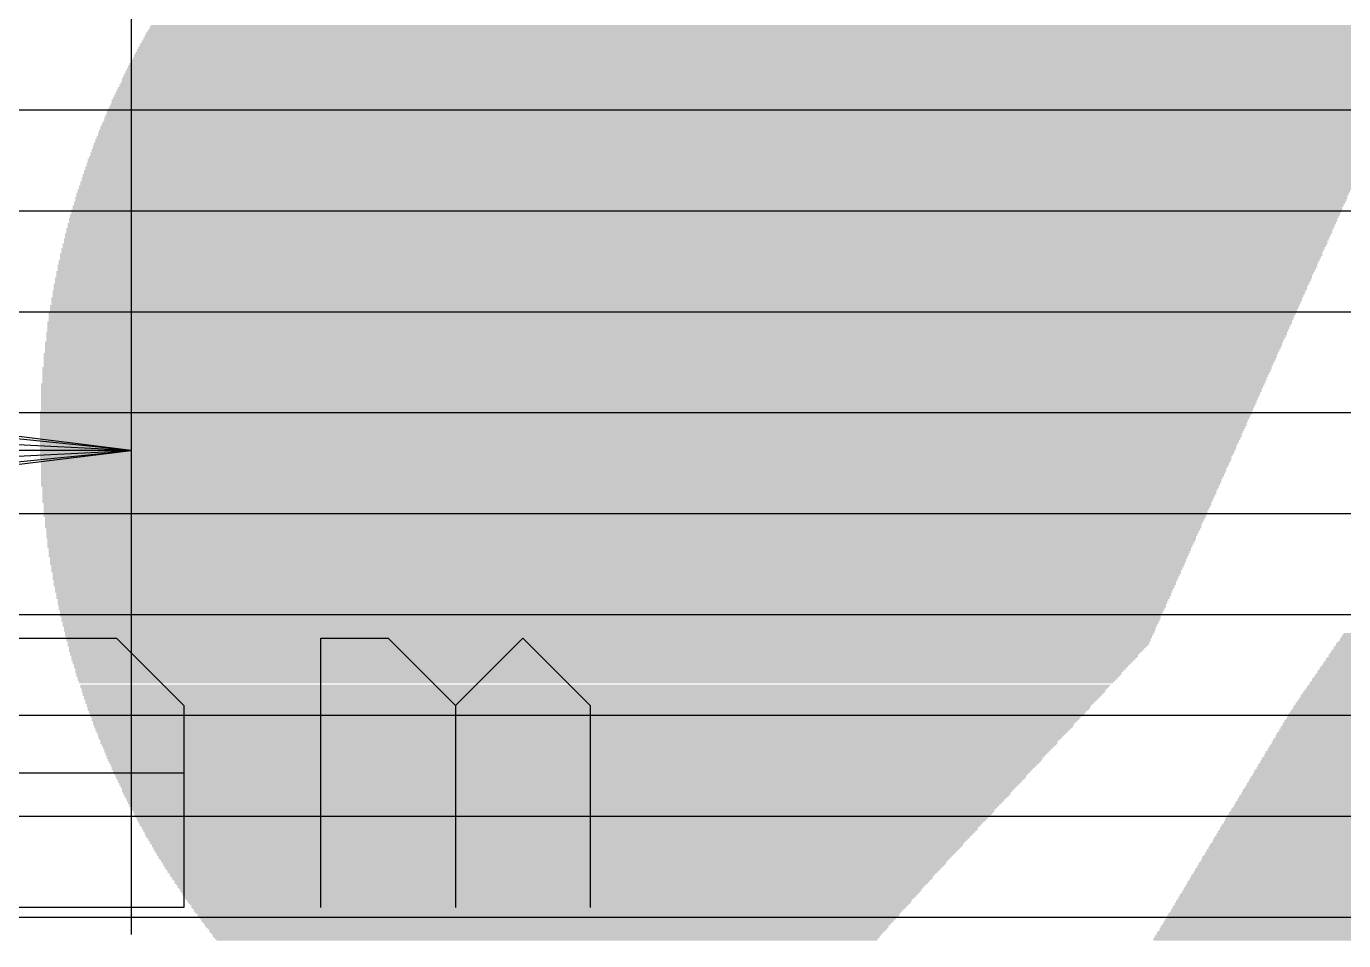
# Model space of a CAD drawing. Extents: x -0.28 to 5.55, y -0.74 to 2.72.
# Drawn here: x 3.3684 to 3.5773, y 1.7723 to 1.9173 of the extents above; entities that cross this region are included whole.
import ezdxf

# ---------------------------------------------------------------- set-up
doc = ezdxf.new("R2010")
doc.units = 0
for name, color, linetype in [('1', 22, 'CONTINUOUS'), ('16', 175, 'CONTINUOUS'), ('21', 253, 'CONTINUOUS'), ('47', 253, 'CONTINUOUS')]:
    doc.layers.add(name, color=color, linetype=linetype)

# ---------------------------------------------------------------- blocks, each defined once
blk = doc.blocks.new('RECT')
blk.add_solid([(-0.5, -0.5), (0.5, -0.5), (-0.5, 0.5), (0.5, 0.5)])

msp = doc.modelspace()

# ---------------------------------------------------------------- linework, layer by layer
at = {"layer": '1'}
for p, q in [((3.329368, 1.904), (3.828, 1.904)), ((3.286784, 1.888), (3.828, 1.888)), ((2.153269, 1.872), (3.828, 1.872)), ((3.059269, 1.856), (3.828, 1.856)), ((3.075269, 1.84), (3.828, 1.84)), ((3.091269, 1.824), (3.828, 1.824)), ((3.107269, 1.808), (3.828, 1.808)), ((3.123269, 1.792), (3.828, 1.792)), ((3.139269, 1.776), (3.828, 1.776))]:
    msp.add_line(p, q, dxfattribs=at)
at = {"layer": '16'}
for p, q in [((3.329368, 1.904), (3.742231, 1.904)), ((3.286784, 1.888), (3.727243, 1.888)), ((0.62, 1.872), (3.724, 1.872)), ((0.62, 1.856), (3.724, 1.856)), ((0.62, 1.84), (3.723736, 1.84)), ((0.62, 1.824), (3.72923, 1.824)), ((0.62, 1.808), (3.7487, 1.808)), ((0.62, 1.792), (4.879213, 1.792)), ((0.62, 1.776), (4.879213, 1.776))]:
    msp.add_line(p, q, dxfattribs=at)
at = {"layer": '21'}
for p, q in [((3.361284, 1.820203), (3.382636, 1.820203)), ((3.382636, 1.820203), (3.393312, 1.809527)), ((3.415063, 1.7775), (3.415063, 1.820203)), ((3.415063, 1.820203), (3.425739, 1.820203)), ((3.425739, 1.820203), (3.436415, 1.809527)), ((3.436415, 1.809527), (3.447091, 1.820203)), ((3.447091, 1.820203), (3.457767, 1.809527)), ((3.393312, 1.809527), (3.393312, 1.7775)), ((3.436415, 1.809527), (3.436415, 1.7775)), ((3.457767, 1.809527), (3.457767, 1.7775)), ((3.361284, 1.798852), (3.393312, 1.798852)), ((3.393312, 1.7775), (3.361284, 1.7775))]:
    msp.add_line(p, q, dxfattribs=at)
msp.add_circle((3.25, 2.05), 0.135, dxfattribs=at)
at = {"layer": '47'}
for p, q in [((3.385, 2.05), (3.385, 1.773228)), ((3.385, 1.85), (3.282638, 1.862569)), ((3.385, 1.85), (3.282638, 1.860236)), ((3.385, 1.85), (3.282638, 1.855118)), ((3.385, 1.85), (3.115, 1.85)), ((3.282638, 1.837431), (3.385, 1.85)), ((3.282638, 1.844882), (3.385, 1.85)), ((3.282638, 1.839764), (3.385, 1.85))]:
    msp.add_line(p, q, dxfattribs=at)

# ---------------------------------------------------------------- block references
at = {"layer": '21', "yscale": 0.0002}
for p, xscale in [((3.4884, 1.91615), 0.2022), ((3.4885, 1.91635), 0.202), ((3.4887, 1.91675), 0.202), ((3.4887, 1.91655), 0.202), ((3.4889, 1.91715), 0.202), ((3.4889, 1.91695), 0.202), ((3.489, 1.91735), 0.2018), ((3.4873, 1.91395), 0.2024), ((3.4875, 1.91435), 0.2024), ((3.4874, 1.91415), 0.2022), ((3.4876, 1.91455), 0.2022), ((3.4878, 1.91495), 0.2022), ((3.4878, 1.91475), 0.2022), ((3.488, 1.91535), 0.2022), ((3.488, 1.91515), 0.2022), ((3.4882, 1.91575), 0.2022), ((3.4881, 1.91555), 0.202), ((3.4883, 1.91595), 0.202), ((3.4863, 1.91195), 0.2024), ((3.4865, 1.91235), 0.2024), ((3.4865, 1.91215), 0.2024), ((3.4867, 1.91275), 0.2024), ((3.4867, 1.91255), 0.2024), ((3.4869, 1.91315), 0.2024), ((3.4869, 1.91295), 0.2024), ((3.4871, 1.91355), 0.2024), ((3.4871, 1.91335), 0.2024), ((3.4872, 1.91375), 0.2022), ((3.4853, 1.90975), 0.2028), ((3.4854, 1.91015), 0.2026), ((3.4854, 1.90995), 0.2026), ((3.4856, 1.91055), 0.2026), ((3.4856, 1.91035), 0.2026), ((3.4858, 1.91095), 0.2026), ((3.4858, 1.91075), 0.2026), ((3.486, 1.91135), 0.2026), ((3.486, 1.91115), 0.2026), ((3.4862, 1.91155), 0.2026), ((3.4863, 1.91175), 0.2024), ((3.4845, 1.90795), 0.2028), ((3.4844, 1.90775), 0.2026), ((3.4846, 1.90835), 0.2026), ((3.4846, 1.90815), 0.2026), ((3.4849, 1.90895), 0.2028), ((3.4848, 1.90875), 0.2026), ((3.4848, 1.90855), 0.2026), ((3.4851, 1.90935), 0.2028), ((3.485, 1.90915), 0.2026), ((3.4852, 1.90955), 0.2026), ((3.4833, 1.90555), 0.2028), ((3.4835, 1.90595), 0.2028), ((3.4835, 1.90575), 0.2028), ((3.4837, 1.90635), 0.2028), ((3.4837, 1.90615), 0.2028), ((3.4839, 1.90675), 0.2028), ((3.4838, 1.90655), 0.2026), ((3.4841, 1.90715), 0.2028), ((3.484, 1.90695), 0.2026), ((3.4843, 1.90755), 0.2028), ((3.4842, 1.90735), 0.2026), ((3.4825, 1.90375), 0.2028), ((3.4825, 1.90355), 0.2028), ((3.4827, 1.90415), 0.2028), ((3.4827, 1.90395), 0.2028), ((3.4829, 1.90455), 0.2028), ((3.4829, 1.90435), 0.2028), ((3.4831, 1.90495), 0.2028), ((3.483, 1.90475), 0.2026), ((3.4833, 1.90535), 0.2028), ((3.4832, 1.90515), 0.2026), ((3.4815, 1.90135), 0.2028), ((3.4817, 1.90175), 0.2028), ((3.4816, 1.90155), 0.2026), ((3.4819, 1.90215), 0.2028), ((3.4818, 1.90195), 0.2026), ((3.4821, 1.90275), 0.2028), ((3.4821, 1.90255), 0.2028), ((3.482, 1.90235), 0.2026), ((3.4823, 1.90315), 0.2028), ((3.4822, 1.90295), 0.2026), ((3.4824, 1.90335), 0.2026), ((3.4806, 1.89935), 0.2026), ((3.4808, 1.89975), 0.2026), ((3.4808, 1.89955), 0.2026), ((3.4811, 1.90035), 0.2028), ((3.481, 1.90015), 0.2026), ((3.481, 1.89995), 0.2026), ((3.4813, 1.90075), 0.2028), ((3.4812, 1.90055), 0.2026), ((3.4814, 1.90115), 0.2026), ((3.4814, 1.90095), 0.2026), ((3.48, 1.89775), 0.2026), ((3.4799, 1.89755), 0.2024), ((3.4799, 1.89735), 0.2024), ((3.4802, 1.89835), 0.2026), ((3.4802, 1.89815), 0.2026), ((3.4801, 1.89795), 0.2024), ((3.4804, 1.89875), 0.2026), ((3.4804, 1.89855), 0.2026), ((3.4806, 1.89915), 0.2026), ((3.4806, 1.89895), 0.2026), ((3.4791, 1.89555), 0.2024), ((3.4791, 1.89535), 0.2024), ((3.479, 1.89515), 0.2022), ((3.4793, 1.89615), 0.2024), ((3.4793, 1.89595), 0.2024), ((3.4792, 1.89575), 0.2022), ((3.4795, 1.89655), 0.2024), ((3.4795, 1.89635), 0.2024), ((3.4798, 1.89715), 0.2026), ((3.4797, 1.89695), 0.2024), ((3.4797, 1.89675), 0.2024), ((3.4782, 1.89315), 0.2022), ((3.4784, 1.89375), 0.2022), ((3.4784, 1.89355), 0.2022), ((3.4783, 1.89335), 0.202), ((3.4786, 1.89435), 0.2022), ((3.4786, 1.89415), 0.2022), ((3.4785, 1.89395), 0.202), ((3.4789, 1.89495), 0.2024), ((3.4788, 1.89475), 0.2022), ((3.4788, 1.89455), 0.2022), ((3.4775, 1.89135), 0.202), ((3.4774, 1.89115), 0.2018), ((3.4774, 1.89095), 0.2018), ((3.4777, 1.89195), 0.202), ((3.4777, 1.89175), 0.202), ((3.4776, 1.89155), 0.2018), ((3.4779, 1.89255), 0.202), ((3.4779, 1.89235), 0.202), ((3.4778, 1.89215), 0.2018), ((3.4781, 1.89295), 0.202), ((3.4781, 1.89275), 0.202), ((3.4767, 1.88935), 0.2016), ((3.4767, 1.88915), 0.2016), ((3.4766, 1.88895), 0.2014), ((3.477, 1.89015), 0.2018), ((3.477, 1.88995), 0.2018), ((3.4769, 1.88975), 0.2016), ((3.4769, 1.88955), 0.2016), ((3.4772, 1.89075), 0.2018), ((3.4772, 1.89055), 0.2018), ((3.4771, 1.89035), 0.2016), ((3.4757, 1.88675), 0.2012), ((3.476, 1.88735), 0.2014), ((3.4759, 1.88715), 0.2012), ((3.4759, 1.88695), 0.2012), ((3.4763, 1.88815), 0.2016), ((3.4762, 1.88795), 0.2014), ((3.4762, 1.88775), 0.2014), ((3.4761, 1.88755), 0.2012), ((3.4765, 1.88875), 0.2016), ((3.4764, 1.88855), 0.2014), ((3.4764, 1.88835), 0.2014), ((3.4752, 1.88515), 0.201), ((3.4751, 1.88495), 0.2008), ((3.4751, 1.88475), 0.2008), ((3.4755, 1.88595), 0.2012), ((3.4754, 1.88575), 0.201), ((3.4754, 1.88555), 0.201), ((3.4753, 1.88535), 0.2008), ((3.4757, 1.88655), 0.2012), ((3.4757, 1.88635), 0.2012), ((3.4756, 1.88615), 0.201), ((3.4744, 1.88275), 0.2006), ((3.4743, 1.88255), 0.2004), ((3.4746, 1.88355), 0.2006), ((3.4746, 1.88335), 0.2006), ((3.4745, 1.88315), 0.2004), ((3.4745, 1.88295), 0.2004), ((3.4749, 1.88435), 0.2008), ((3.4749, 1.88415), 0.2008), ((3.4748, 1.88395), 0.2006), ((3.4748, 1.88375), 0.2006), ((3.4751, 1.88455), 0.2008), ((3.4738, 1.88115), 0.2002), ((3.4738, 1.88095), 0.2002), ((3.4737, 1.88075), 0.2), ((3.4737, 1.88055), 0.2), ((3.4741, 1.88195), 0.2004), ((3.474, 1.88175), 0.2002), ((3.474, 1.88155), 0.2002), ((3.4739, 1.88135), 0.2), ((3.4743, 1.88235), 0.2004), ((3.4742, 1.88215), 0.2002), ((3.4729, 1.87835), 0.1996), ((3.4732, 1.87935), 0.1998), ((3.4732, 1.87915), 0.1998), ((3.4731, 1.87895), 0.1996), ((3.4731, 1.87875), 0.1996), ((3.473, 1.87855), 0.1994), ((3.4735, 1.88015), 0.2), ((3.4734, 1.87995), 0.1998), ((3.4734, 1.87975), 0.1998), ((3.4733, 1.87955), 0.1996), ((3.4736, 1.88035), 0.1998), ((3.4722, 1.87635), 0.199), ((3.4726, 1.87735), 0.1994), ((3.4725, 1.87715), 0.1992), ((3.4725, 1.87695), 0.1992), ((3.4724, 1.87675), 0.199), ((3.4724, 1.87655), 0.199), ((3.4728, 1.87815), 0.1994), ((3.4728, 1.87795), 0.1994), ((3.4727, 1.87775), 0.1992), ((3.4727, 1.87755), 0.1992), ((3.4719, 1.87535), 0.1988), ((3.4719, 1.87515), 0.1988), ((3.4718, 1.87495), 0.1986), ((3.4718, 1.87475), 0.1986), ((3.4717, 1.87455), 0.1984), ((3.4717, 1.87435), 0.1984), ((3.4722, 1.87615), 0.199), ((3.4721, 1.87595), 0.1988), ((3.4721, 1.87575), 0.1988), ((3.4721, 1.87555), 0.1988), ((3.4712, 1.87295), 0.1982), ((3.4711, 1.87275), 0.198), ((3.4711, 1.87255), 0.198), ((3.471, 1.87235), 0.1978), ((3.471, 1.87215), 0.1978), ((3.4715, 1.87415), 0.1984), ((3.4715, 1.87395), 0.1984), ((3.4715, 1.87375), 0.1984), ((3.4714, 1.87355), 0.1982), ((3.4714, 1.87335), 0.1982), ((3.4713, 1.87315), 0.198), ((3.4704, 1.87035), 0.1974), ((3.4704, 1.87015), 0.1974), ((3.4708, 1.87175), 0.1978), ((3.4708, 1.87155), 0.1978), ((3.4707, 1.87135), 0.1976), ((3.4707, 1.87115), 0.1976), ((3.4706, 1.87095), 0.1974), ((3.4706, 1.87075), 0.1974), ((3.4705, 1.87055), 0.1972), ((3.471, 1.87195), 0.1978), ((3.4699, 1.86875), 0.1968), ((3.4699, 1.86855), 0.1968), ((3.4699, 1.86835), 0.1968), ((3.4698, 1.86815), 0.1966), ((3.4698, 1.86795), 0.1966), ((3.4703, 1.86995), 0.1972), ((3.4703, 1.86975), 0.1972), ((3.4702, 1.86955), 0.197), ((3.4702, 1.86935), 0.197), ((3.4701, 1.86915), 0.1968), ((3.4701, 1.86895), 0.1968), ((3.4695, 1.86715), 0.1964), ((3.4694, 1.86695), 0.1962), ((3.4694, 1.86675), 0.1962), ((3.4694, 1.86655), 0.1962), ((3.4693, 1.86635), 0.196), ((3.4693, 1.86615), 0.196), ((3.4692, 1.86595), 0.1958), ((3.4697, 1.86775), 0.1964), ((3.4697, 1.86755), 0.1964), ((3.4696, 1.86735), 0.1962), ((3.469, 1.86535), 0.1958), ((3.4689, 1.86515), 0.1956), ((3.4689, 1.86495), 0.1956), ((3.4689, 1.86475), 0.1956), ((3.4688, 1.86455), 0.1954), ((3.4688, 1.86435), 0.1954), ((3.4687, 1.86415), 0.1952), ((3.4687, 1.86395), 0.1952), ((3.4686, 1.86375), 0.195), ((3.4692, 1.86575), 0.1958), ((3.4691, 1.86555), 0.1956), ((3.4684, 1.86315), 0.195), ((3.4684, 1.86295), 0.195), ((3.4683, 1.86275), 0.1948), ((3.4683, 1.86255), 0.1948), ((3.4682, 1.86235), 0.1946), ((3.4682, 1.86215), 0.1946), ((3.4681, 1.86195), 0.1944), ((3.4681, 1.86175), 0.1944), ((3.4686, 1.86355), 0.195), ((3.4685, 1.86335), 0.1948), ((3.4677, 1.86055), 0.194), ((3.4677, 1.86035), 0.194), ((3.4676, 1.86015), 0.1938), ((3.4676, 1.85995), 0.1938), ((3.4675, 1.85975), 0.1936), ((3.4675, 1.85955), 0.1936), ((3.468, 1.86155), 0.1942), ((3.468, 1.86135), 0.1942), ((3.468, 1.86115), 0.1942), ((3.4679, 1.86095), 0.194), ((3.4679, 1.86075), 0.194), ((3.4675, 1.85935), 0.1936), ((3.4674, 1.85915), 0.1934), ((3.4674, 1.85895), 0.1934), ((3.4673, 1.85875), 0.1932), ((3.4673, 1.85855), 0.1932), ((3.4672, 1.85835), 0.193), ((3.4672, 1.85815), 0.193), ((3.4671, 1.85795), 0.1928), ((3.4671, 1.85775), 0.1928), ((3.4671, 1.85755), 0.1928), ((3.4666, 1.85615), 0.1922), ((3.4666, 1.85595), 0.1922), ((3.4666, 1.85575), 0.1922), ((3.4665, 1.85555), 0.192), ((3.467, 1.85735), 0.1926), ((3.467, 1.85715), 0.1926), ((3.4669, 1.85695), 0.1924), ((3.4669, 1.85675), 0.1924), ((3.4668, 1.85655), 0.1922), ((3.4668, 1.85635), 0.1922), ((3.4665, 1.85535), 0.192), ((3.4664, 1.85515), 0.1918), ((3.4664, 1.85495), 0.1918), ((3.4663, 1.85475), 0.1916), ((3.4663, 1.85455), 0.1916), ((3.4662, 1.85435), 0.1914), ((3.4662, 1.85415), 0.1914), ((3.4662, 1.85395), 0.1914), ((3.4661, 1.85375), 0.1912), ((3.4661, 1.85355), 0.1912), ((3.466, 1.85335), 0.191), ((3.466, 1.85315), 0.191), ((3.4659, 1.85295), 0.1908), ((3.4659, 1.85275), 0.1908), ((3.4658, 1.85255), 0.1906), ((3.4658, 1.85235), 0.1906), ((3.4658, 1.85215), 0.1906), ((3.4657, 1.85195), 0.1904), ((3.4657, 1.85175), 0.1904), ((3.4656, 1.85155), 0.1902), ((3.4656, 1.85135), 0.1902), ((3.4655, 1.85115), 0.19), ((3.4655, 1.85095), 0.19), ((3.4654, 1.85075), 0.1898), ((3.4654, 1.85055), 0.1898), ((3.4654, 1.85035), 0.1898), ((3.4653, 1.85015), 0.1896), ((3.4653, 1.84995), 0.1896), ((3.4652, 1.84975), 0.1894), ((3.4652, 1.84955), 0.1894), ((3.4651, 1.84935), 0.1892), ((3.4651, 1.84915), 0.1892), ((3.465, 1.84895), 0.189), ((3.465, 1.84875), 0.189), ((3.4651, 1.84855), 0.1888), ((3.465, 1.84835), 0.1886), ((3.465, 1.84815), 0.1886), ((3.4649, 1.84795), 0.1884), ((3.4649, 1.84775), 0.1884), ((3.4648, 1.84755), 0.1882), ((3.4648, 1.84735), 0.1882), ((3.4647, 1.84715), 0.188), ((3.4647, 1.84695), 0.188), ((3.4647, 1.84675), 0.188), ((3.4646, 1.84655), 0.1878), ((3.4646, 1.84635), 0.1878), ((3.4645, 1.84615), 0.1876), ((3.4645, 1.84595), 0.1876), ((3.4644, 1.84575), 0.1874), ((3.4644, 1.84555), 0.1874), ((3.4643, 1.84535), 0.1872), ((3.4643, 1.84515), 0.1872), ((3.4643, 1.84495), 0.1872), ((3.4642, 1.84475), 0.187), ((3.4642, 1.84455), 0.187), ((3.4641, 1.84435), 0.1868), ((3.4642, 1.84415), 0.1866), ((3.4641, 1.84395), 0.1864), ((3.4641, 1.84375), 0.1864), ((3.464, 1.84355), 0.1862), ((3.464, 1.84335), 0.1862), ((3.464, 1.84315), 0.1862), ((3.4639, 1.84295), 0.186), ((3.4639, 1.84275), 0.186), ((3.4638, 1.84255), 0.1858), ((3.4638, 1.84235), 0.1858), ((3.4637, 1.84215), 0.1856), ((3.4637, 1.84195), 0.1856), ((3.4636, 1.84175), 0.1854), ((3.4637, 1.84155), 0.1852), ((3.4637, 1.84135), 0.1852), ((3.4636, 1.84115), 0.185), ((3.4636, 1.84095), 0.185), ((3.4635, 1.84075), 0.1848), ((3.4635, 1.84055), 0.1848), ((3.4634, 1.84035), 0.1846), ((3.4634, 1.84015), 0.1846), ((3.4633, 1.83995), 0.1844), ((3.4633, 1.83975), 0.1844), ((3.4633, 1.83955), 0.1844), ((3.4633, 1.83935), 0.184), ((3.4633, 1.83915), 0.184), ((3.4632, 1.83895), 0.1838), ((3.4632, 1.83875), 0.1838), ((3.4631, 1.83855), 0.1836), ((3.4631, 1.83835), 0.1836), ((3.463, 1.83815), 0.1834), ((3.463, 1.83795), 0.1834), ((3.463, 1.83775), 0.1834), ((3.463, 1.83755), 0.183), ((3.463, 1.83735), 0.183), ((3.4629, 1.83715), 0.1828), ((3.4629, 1.83695), 0.1828), ((3.4628, 1.83675), 0.1826), ((3.4628, 1.83655), 0.1826), ((3.4627, 1.83635), 0.1824), ((3.4627, 1.83615), 0.1824), ((3.4628, 1.83595), 0.1822), ((3.4627, 1.83575), 0.182), ((3.4627, 1.83555), 0.182), ((3.4626, 1.83535), 0.1818), ((3.4626, 1.83515), 0.1818), ((3.4625, 1.83495), 0.1816), ((3.4625, 1.83475), 0.1816), ((3.4624, 1.83455), 0.1814), ((3.4625, 1.83435), 0.1812), ((3.4625, 1.83415), 0.1812), ((3.4624, 1.83395), 0.181), ((3.4624, 1.83375), 0.181), ((3.4623, 1.83355), 0.1808), ((3.4623, 1.83335), 0.1808), ((3.4622, 1.83315), 0.1806), ((3.4623, 1.83295), 0.1804), ((3.4622, 1.83275), 0.1802), ((3.4622, 1.83255), 0.1802), ((3.4622, 1.83235), 0.1802), ((3.4621, 1.83215), 0.18), ((3.4621, 1.83195), 0.18), ((3.4621, 1.83175), 0.1796), ((3.4621, 1.83155), 0.1796), ((3.462, 1.83135), 0.1794), ((3.462, 1.83115), 0.1794), ((3.4619, 1.83095), 0.1792), ((3.4619, 1.83075), 0.1792), ((3.462, 1.83055), 0.179), ((3.4619, 1.83035), 0.1788), ((3.4619, 1.83015), 0.1788), ((3.4618, 1.82995), 0.1786), ((3.4618, 1.82975), 0.1786), ((3.4617, 1.82955), 0.1784), ((3.4618, 1.82935), 0.1782), ((3.4617, 1.82915), 0.178), ((3.4617, 1.82895), 0.178), ((3.4617, 1.82875), 0.178), ((3.4616, 1.82855), 0.1778), ((3.4617, 1.82835), 0.1776), ((3.4616, 1.82815), 0.1774), ((3.4616, 1.82795), 0.1774), ((3.4615, 1.82775), 0.1772), ((3.4615, 1.82755), 0.1772), ((3.4615, 1.82735), 0.1768), ((3.4615, 1.82715), 0.1768), ((3.4615, 1.82695), 0.1768), ((3.4614, 1.82675), 0.1766), ((3.4614, 1.82655), 0.1766), ((3.4614, 1.82635), 0.1762), ((3.4614, 1.82615), 0.1762), ((3.4613, 1.82595), 0.176), ((3.4613, 1.82575), 0.176), ((3.4612, 1.82555), 0.1758), ((3.4613, 1.82535), 0.1756), ((3.4613, 1.82515), 0.1756), ((3.4612, 1.82495), 0.1754), ((3.4612, 1.82475), 0.1754), ((3.4612, 1.82455), 0.175), ((3.4612, 1.82435), 0.175), ((3.4611, 1.82415), 0.1748), ((3.4611, 1.82395), 0.1748), ((3.461, 1.82375), 0.1746), ((3.4611, 1.82355), 0.1744), ((3.4611, 1.82335), 0.1744), ((3.461, 1.82315), 0.1742), ((3.461, 1.82295), 0.1742), ((3.461, 1.82275), 0.1738), ((3.461, 1.82255), 0.1738), ((3.4609, 1.82235), 0.1736), ((3.4609, 1.82215), 0.1736), ((3.4609, 1.82195), 0.1732), ((3.4609, 1.82175), 0.1732), ((3.4609, 1.82155), 0.1732), ((3.4608, 1.82135), 0.173), ((3.4609, 1.82115), 0.1728), ((3.4608, 1.82095), 0.1726), ((3.4608, 1.82075), 0.1726), ((3.4607, 1.82055), 0.1724), ((3.4608, 1.82035), 0.1722), ((3.4607, 1.82015), 0.172), ((3.4607, 1.81995), 0.172), ((3.6011, 1.82015), 0.0488), ((3.6011, 1.81995), 0.0488), ((3.6012, 1.82035), 0.0486), ((3.6014, 1.82075), 0.0486), ((3.6014, 1.82055), 0.0486), ((3.6015, 1.82095), 0.0484), ((3.4607, 1.81975), 0.172), ((3.4607, 1.81955), 0.1716), ((3.4607, 1.81935), 0.1716), ((3.4606, 1.81915), 0.1714), ((3.4605, 1.81895), 0.1712), ((3.4605, 1.81875), 0.1708), ((3.4604, 1.81855), 0.1706), ((3.4603, 1.81835), 0.1704), ((3.4602, 1.81815), 0.1702), ((3.4602, 1.81795), 0.1698), ((3.6002, 1.81815), 0.0498), ((3.6001, 1.81795), 0.0496), ((3.6003, 1.81835), 0.0496), ((3.6004, 1.81875), 0.0494), ((3.6004, 1.81855), 0.0494), ((3.6006, 1.81895), 0.0494), ((3.6007, 1.81935), 0.0492), ((3.6007, 1.81915), 0.0492), ((3.6008, 1.81955), 0.049), ((3.601, 1.81975), 0.049), ((3.4601, 1.81775), 0.1696), ((3.46, 1.81755), 0.1694), ((3.4601, 1.81735), 0.1692), ((3.46, 1.81715), 0.169), ((3.4599, 1.81695), 0.1688), ((3.4598, 1.81675), 0.1686), ((3.4598, 1.81655), 0.1682), ((3.4597, 1.81635), 0.168), ((3.4596, 1.81615), 0.1678), ((3.4596, 1.81595), 0.1674), ((3.4595, 1.81575), 0.1672), ((3.599, 1.81575), 0.0506), ((3.5991, 1.81595), 0.0504), ((3.5993, 1.81635), 0.0504), ((3.5993, 1.81615), 0.0504), ((3.5994, 1.81655), 0.0502), ((3.5996, 1.81695), 0.0502), ((3.5996, 1.81675), 0.0502), ((3.5997, 1.81715), 0.05), ((3.5999, 1.81755), 0.05), ((3.5998, 1.81735), 0.0498), ((3.6, 1.81775), 0.0498), ((3.4594, 1.81555), 0.167), ((3.4594, 1.81535), 0.1666), ((3.4593, 1.81515), 0.1664), ((3.4592, 1.81495), 0.1662), ((3.4591, 1.81475), 0.166), ((3.4592, 1.81455), 0.1658), ((3.4591, 1.81435), 0.1656), ((3.459, 1.81415), 0.1654), ((3.459, 1.81395), 0.165), ((3.4589, 1.81375), 0.1648), ((3.598, 1.81375), 0.0514), ((3.5981, 1.81395), 0.0512), ((3.5983, 1.81435), 0.0512), ((3.5983, 1.81415), 0.0512), ((3.5984, 1.81455), 0.051), ((3.5986, 1.81495), 0.051), ((3.5986, 1.81475), 0.051), ((3.5987, 1.81515), 0.0508), ((3.5989, 1.81555), 0.0508), ((3.5988, 1.81535), 0.0506), ((3.4588, 1.81355), 0.1646), ((3.4588, 1.81335), 0.1642), ((3.4587, 1.81315), 0.164), ((3.4586, 1.81275), 0.1634), ((3.4585, 1.81255), 0.1632), ((3.4584, 1.81235), 0.163), ((3.4584, 1.81215), 0.1626), ((3.4583, 1.81195), 0.1624), ((3.4583, 1.81175), 0.1624), ((3.4583, 1.81155), 0.162), ((3.597, 1.81175), 0.0522), ((3.5969, 1.81155), 0.052), ((3.5971, 1.81195), 0.052), ((3.5972, 1.81215), 0.0518), ((3.5974, 1.81255), 0.0518), ((3.5974, 1.81235), 0.0518), ((3.5975, 1.81275), 0.0516), ((3.5977, 1.81315), 0.0516), ((3.5977, 1.81295), 0.0516), ((3.5978, 1.81335), 0.0514), ((3.598, 1.81355), 0.0514), ((3.4582, 1.81135), 0.1618), ((3.4581, 1.81115), 0.1616), ((3.4581, 1.81095), 0.1612), ((3.458, 1.81075), 0.161), ((3.4579, 1.81055), 0.1608), ((3.4579, 1.81035), 0.1604), ((3.4578, 1.81015), 0.1602), ((3.4577, 1.80995), 0.16), ((3.4577, 1.80975), 0.1596), ((3.4576, 1.80955), 0.1594), ((3.5959, 1.80955), 0.0528), ((3.5961, 1.80995), 0.0528), ((3.596, 1.80975), 0.0526), ((3.5962, 1.81015), 0.0526), ((3.5964, 1.81055), 0.0526), ((3.5963, 1.81035), 0.0524), ((3.5965, 1.81075), 0.0524), ((3.5967, 1.81115), 0.0524), ((3.5966, 1.81095), 0.0522), ((3.5968, 1.81135), 0.0522), ((3.4575, 1.80935), 0.1592), ((3.4576, 1.80915), 0.159), ((3.4575, 1.80895), 0.1588), ((3.4574, 1.80875), 0.1586), ((3.4574, 1.80855), 0.1582), ((3.4573, 1.80835), 0.158), ((3.4573, 1.80815), 0.1576), ((3.4572, 1.80795), 0.1574), ((3.4571, 1.80775), 0.1572), ((3.4571, 1.80755), 0.1568), ((3.457, 1.80735), 0.1566), ((3.5948, 1.80735), 0.0534), ((3.595, 1.80775), 0.0534), ((3.5949, 1.80755), 0.0532), ((3.5951, 1.80815), 0.0532), ((3.5951, 1.80795), 0.0532), ((3.5953, 1.80835), 0.0532), ((3.5955, 1.80875), 0.0532), ((3.5954, 1.80855), 0.053), ((3.5956, 1.80895), 0.053), ((3.5958, 1.80935), 0.053), ((3.5957, 1.80915), 0.0528), ((3.4569, 1.80715), 0.1564), ((3.4569, 1.80695), 0.156), ((3.4568, 1.80675), 0.1558), ((3.4567, 1.80655), 0.1556), ((3.4568, 1.80635), 0.1554), ((3.4567, 1.80615), 0.1552), ((3.4567, 1.80595), 0.1548), ((3.4566, 1.80575), 0.1546), ((3.4565, 1.80555), 0.1544), ((3.4565, 1.80535), 0.154), ((3.5938, 1.80535), 0.0538), ((3.594, 1.80575), 0.0538), ((3.594, 1.80555), 0.0538), ((3.5942, 1.80615), 0.0538), ((3.5941, 1.80595), 0.0536), ((3.5943, 1.80635), 0.0536), ((3.5945, 1.80675), 0.0536), ((3.5945, 1.80655), 0.0536), ((3.5947, 1.80715), 0.0536), ((3.5946, 1.80695), 0.0534), ((3.4564, 1.80515), 0.1538), ((3.4564, 1.80495), 0.1534), ((3.4563, 1.80475), 0.1532), ((3.4562, 1.80455), 0.153), ((3.4562, 1.80435), 0.1526), ((3.4561, 1.80415), 0.1524), ((3.4561, 1.80395), 0.152), ((3.456, 1.80375), 0.1518), ((3.456, 1.80355), 0.1518), ((3.456, 1.80335), 0.1514), ((3.4559, 1.80315), 0.1512), ((3.5927, 1.80315), 0.0544), ((3.5928, 1.80335), 0.0542), ((3.593, 1.80375), 0.0542), ((3.593, 1.80355), 0.0542), ((3.5932, 1.80415), 0.0542), ((3.5931, 1.80395), 0.054), ((3.5933, 1.80435), 0.054), ((3.5935, 1.80475), 0.054), ((3.5935, 1.80455), 0.054), ((3.5937, 1.80515), 0.054), ((3.5936, 1.80495), 0.0538), ((3.4559, 1.80295), 0.1508), ((3.4558, 1.80275), 0.1506), ((3.4558, 1.80255), 0.1502), ((3.4557, 1.80235), 0.15), ((3.4556, 1.80215), 0.1498), ((3.4556, 1.80195), 0.1494), ((3.4555, 1.80175), 0.1492), ((3.4555, 1.80155), 0.1488), ((3.4554, 1.80135), 0.1486), ((3.4553, 1.80115), 0.1484), ((3.5917, 1.80115), 0.0548), ((3.5918, 1.80135), 0.0546), ((3.592, 1.80175), 0.0546), ((3.5919, 1.80155), 0.0544), ((3.5922, 1.80215), 0.0546), ((3.5921, 1.80195), 0.0544), ((3.5923, 1.80235), 0.0544), ((3.5925, 1.80275), 0.0544), ((3.5924, 1.80255), 0.0542), ((3.5926, 1.80295), 0.0542), ((3.4554, 1.80095), 0.1482), ((3.4553, 1.80075), 0.148), ((3.4553, 1.80055), 0.1476), ((3.4552, 1.80035), 0.1474), ((3.4552, 1.80015), 0.147), ((3.4551, 1.79995), 0.1468), ((3.4551, 1.79975), 0.1464), ((3.455, 1.79955), 0.1462), ((3.4549, 1.79935), 0.146), ((3.4549, 1.79915), 0.1456), ((3.4548, 1.79895), 0.1454), ((3.5906, 1.79915), 0.055), ((3.5906, 1.79895), 0.055), ((3.5908, 1.79935), 0.055), ((3.5909, 1.79975), 0.0548), ((3.5909, 1.79955), 0.0548), ((3.5911, 1.80015), 0.0548), ((3.5911, 1.79995), 0.0548), ((3.5913, 1.80035), 0.0548), ((3.5915, 1.80075), 0.0548), ((3.5914, 1.80055), 0.0546), ((3.5916, 1.80095), 0.0546), ((3.4548, 1.79875), 0.145), ((3.4547, 1.79855), 0.1448), ((3.4547, 1.79835), 0.1444), ((3.4547, 1.79815), 0.1444), ((3.4547, 1.79795), 0.144), ((3.4546, 1.79775), 0.1438), ((3.4546, 1.79755), 0.1434), ((3.4545, 1.79735), 0.1432), ((3.4545, 1.79715), 0.1428), ((3.4544, 1.79695), 0.1426), ((3.5895, 1.79715), 0.0552), ((3.5895, 1.79695), 0.0552), ((3.5897, 1.79735), 0.0552), ((3.5899, 1.79775), 0.0552), ((3.5898, 1.79755), 0.055), ((3.5901, 1.79815), 0.0552), ((3.59, 1.79795), 0.055), ((3.5902, 1.79835), 0.055), ((3.5904, 1.79875), 0.055), ((3.5904, 1.79855), 0.055), ((3.4544, 1.79675), 0.1422), ((3.4543, 1.79655), 0.142), ((3.4543, 1.79635), 0.1416), ((3.4542, 1.79615), 0.1414), ((3.4541, 1.79595), 0.1412), ((3.4541, 1.79575), 0.1408), ((3.4541, 1.79555), 0.1408), ((3.4541, 1.79535), 0.1404), ((3.454, 1.79515), 0.1402), ((3.454, 1.79495), 0.1398), ((3.5885, 1.79515), 0.0556), ((3.5884, 1.79495), 0.0554), ((3.5886, 1.79535), 0.0554), ((3.5888, 1.79575), 0.0554), ((3.5888, 1.79555), 0.0554), ((3.589, 1.79615), 0.0554), ((3.589, 1.79595), 0.0554), ((3.5891, 1.79635), 0.0552), ((3.5893, 1.79675), 0.0552), ((3.5893, 1.79655), 0.0552), ((3.4539, 1.79475), 0.1396), ((3.4539, 1.79455), 0.1392), ((3.4538, 1.79435), 0.139), ((3.4538, 1.79415), 0.1386), ((3.4537, 1.79395), 0.1384), ((3.4537, 1.79375), 0.138), ((3.4536, 1.79355), 0.1378), ((3.4536, 1.79335), 0.1374), ((3.4536, 1.79315), 0.137), ((3.4535, 1.79295), 0.1368), ((3.4536, 1.79275), 0.1366), ((3.5871, 1.79275), 0.0556), ((3.5873, 1.79315), 0.0556), ((3.5873, 1.79295), 0.0556), ((3.5875, 1.79335), 0.0556), ((3.5877, 1.79375), 0.0556), ((3.5877, 1.79355), 0.0556), ((3.5879, 1.79415), 0.0556), ((3.5879, 1.79395), 0.0556), ((3.5881, 1.79435), 0.0556), ((3.5883, 1.79475), 0.0556), ((3.5882, 1.79455), 0.0554), ((3.4535, 1.79255), 0.1364), ((3.4535, 1.79235), 0.136), ((3.4534, 1.79215), 0.1358), ((3.4534, 1.79195), 0.1354), ((3.4533, 1.79175), 0.1352), ((3.4533, 1.79155), 0.1348), ((3.4532, 1.79135), 0.1346), ((3.4532, 1.79115), 0.1342), ((3.4531, 1.79095), 0.134), ((3.4531, 1.79075), 0.1336), ((3.586, 1.79075), 0.0558), ((3.5862, 1.79115), 0.0558), ((3.5862, 1.79095), 0.0558), ((3.5864, 1.79155), 0.0558), ((3.5864, 1.79135), 0.0558), ((3.5866, 1.79175), 0.0558), ((3.5868, 1.79215), 0.0558), ((3.5867, 1.79195), 0.0556), ((3.587, 1.79255), 0.0558), ((3.5869, 1.79235), 0.0556), ((3.453, 1.79055), 0.1334), ((3.453, 1.79035), 0.133), ((3.453, 1.79015), 0.1326), ((3.453, 1.78995), 0.1326), ((3.453, 1.78975), 0.1322), ((3.4529, 1.78955), 0.132), ((3.4529, 1.78935), 0.1316), ((3.4528, 1.78915), 0.1314), ((3.4528, 1.78895), 0.131), ((3.4527, 1.78875), 0.1308), ((3.4527, 1.78855), 0.1304), ((3.5847, 1.78855), 0.056), ((3.5849, 1.78875), 0.056), ((3.5851, 1.78915), 0.056), ((3.585, 1.78895), 0.0558), ((3.5853, 1.78955), 0.056), ((3.5852, 1.78935), 0.0558), ((3.5854, 1.78975), 0.0558), ((3.5856, 1.79015), 0.0558), ((3.5856, 1.78995), 0.0558), ((3.5859, 1.79055), 0.056), ((3.5858, 1.79035), 0.0558), ((3.4527, 1.78835), 0.13), ((3.4526, 1.78815), 0.1298), ((3.4526, 1.78795), 0.1294), ((3.4525, 1.78775), 0.1292), ((3.4525, 1.78755), 0.1288), ((3.4526, 1.78735), 0.1286), ((3.4525, 1.78715), 0.1284), ((3.4525, 1.78695), 0.128), ((3.4524, 1.78675), 0.1278), ((3.4524, 1.78655), 0.1274), ((3.5835, 1.78655), 0.056), ((3.5837, 1.78675), 0.056), ((3.5839, 1.78715), 0.056), ((3.5838, 1.78695), 0.0558), ((3.5841, 1.78755), 0.056), ((3.584, 1.78735), 0.0558), ((3.5843, 1.78775), 0.056), ((3.5845, 1.78815), 0.056), ((3.5844, 1.78795), 0.0558), ((3.5846, 1.78835), 0.0558), ((3.4523, 1.78635), 0.1272), ((3.4523, 1.78615), 0.1268), ((3.4523, 1.78595), 0.1264), ((3.4522, 1.78575), 0.1262), ((3.4522, 1.78555), 0.1258), ((3.4521, 1.78535), 0.1256), ((3.4521, 1.78515), 0.1252), ((3.4521, 1.78495), 0.1248), ((3.452, 1.78475), 0.1246), ((3.4521, 1.78455), 0.1244), ((3.4521, 1.78435), 0.124), ((3.5823, 1.78455), 0.056), ((3.5822, 1.78435), 0.0558), ((3.5825, 1.78475), 0.056), ((3.5827, 1.78515), 0.056), ((3.5826, 1.78495), 0.0558), ((3.5829, 1.78555), 0.056), ((3.5829, 1.78535), 0.056), ((3.5831, 1.78575), 0.056), ((3.5833, 1.78615), 0.056), ((3.5832, 1.78595), 0.0558), ((3.5835, 1.78635), 0.056), ((3.452, 1.78415), 0.1238), ((3.452, 1.78395), 0.1234), ((3.4519, 1.78375), 0.1232), ((3.4519, 1.78355), 0.1228), ((3.4519, 1.78335), 0.1224), ((3.4518, 1.78315), 0.1222), ((3.4518, 1.78295), 0.1218), ((3.4518, 1.78275), 0.1214), ((3.4517, 1.78255), 0.1212), ((3.4517, 1.78235), 0.1208), ((3.5811, 1.78255), 0.056), ((3.581, 1.78235), 0.0558), ((3.5812, 1.78275), 0.0558), ((3.5815, 1.78315), 0.056), ((3.5814, 1.78295), 0.0558), ((3.5817, 1.78355), 0.056), ((3.5816, 1.78335), 0.0558), ((3.5819, 1.78375), 0.056), ((3.5821, 1.78415), 0.056), ((3.582, 1.78395), 0.0558), ((3.4518, 1.78215), 0.1206), ((3.4517, 1.78195), 0.1204), ((3.4517, 1.78175), 0.12), ((3.4517, 1.78155), 0.1196), ((3.4516, 1.78135), 0.1194), ((3.4516, 1.78115), 0.119), ((3.4516, 1.78095), 0.1186), ((3.4515, 1.78075), 0.1184), ((3.4515, 1.78055), 0.118), ((3.4515, 1.78035), 0.1176), ((3.4515, 1.78015), 0.1176), ((3.5796, 1.78015), 0.0558), ((3.5798, 1.78055), 0.0558), ((3.5797, 1.78035), 0.0556), ((3.58, 1.78075), 0.0558), ((3.5802, 1.78115), 0.0558), ((3.5801, 1.78095), 0.0556), ((3.5804, 1.78155), 0.0558), ((3.5804, 1.78135), 0.0558), ((3.5806, 1.78175), 0.0558), ((3.5808, 1.78215), 0.0558), ((3.5808, 1.78195), 0.0558), ((3.4515, 1.77995), 0.1172), ((3.4515, 1.77975), 0.1168), ((3.4514, 1.77955), 0.1166), ((3.4514, 1.77935), 0.1162), ((3.4514, 1.77915), 0.1158), ((3.4513, 1.77895), 0.1156), ((3.4513, 1.77875), 0.1152), ((3.4513, 1.77855), 0.1148), ((3.4513, 1.77835), 0.1148), ((3.4513, 1.77815), 0.1144), ((3.5783, 1.77815), 0.0556), ((3.5785, 1.77855), 0.0556), ((3.5785, 1.77835), 0.0556), ((3.5787, 1.77875), 0.0556), ((3.5789, 1.77915), 0.0556), ((3.5789, 1.77895), 0.0556), ((3.5792, 1.77955), 0.0558), ((3.5791, 1.77935), 0.0556), ((3.5793, 1.77975), 0.0556), ((3.5795, 1.77995), 0.0556), ((3.4513, 1.77795), 0.114), ((3.4513, 1.77775), 0.1136), ((3.4512, 1.77755), 0.1134), ((3.4512, 1.77735), 0.113), ((3.4512, 1.77715), 0.1126), ((3.4511, 1.77695), 0.1124), ((3.4511, 1.77675), 0.112), ((3.4511, 1.77655), 0.1116), ((3.4512, 1.77635), 0.1114), ((3.4511, 1.77615), 0.1112), ((3.577, 1.77615), 0.0554), ((3.5772, 1.77655), 0.0554), ((3.5771, 1.77635), 0.0552), ((3.5774, 1.77675), 0.0554), ((3.5776, 1.77715), 0.0554), ((3.5776, 1.77695), 0.0554), ((3.5779, 1.77755), 0.0556), ((3.5778, 1.77735), 0.0554), ((3.578, 1.77775), 0.0554), ((3.5782, 1.77795), 0.0554), ((3.4511, 1.77595), 0.1108), ((3.4511, 1.77575), 0.1104), ((3.4511, 1.77555), 0.11), ((3.451, 1.77535), 0.1098), ((3.451, 1.77515), 0.1094), ((3.451, 1.77495), 0.109), ((3.451, 1.77475), 0.1086), ((3.4509, 1.77455), 0.1084), ((3.451, 1.77435), 0.1082), ((3.451, 1.77415), 0.1078), ((3.451, 1.77395), 0.1074), ((3.5756, 1.77415), 0.055), ((3.5755, 1.77395), 0.0548), ((3.5759, 1.77455), 0.0552), ((3.5758, 1.77435), 0.055), ((3.576, 1.77475), 0.055), ((3.5763, 1.77515), 0.0552), ((3.5762, 1.77495), 0.055), ((3.5765, 1.77555), 0.0552), ((3.5765, 1.77535), 0.0552), ((3.5767, 1.77575), 0.0552), ((3.5769, 1.77595), 0.0552), ((3.4509, 1.77375), 0.1072), ((3.4509, 1.77355), 0.1068), ((3.4509, 1.77335), 0.1064), ((3.4509, 1.77315), 0.106), ((3.4508, 1.77295), 0.1058), ((3.4509, 1.77275), 0.1056), ((3.4509, 1.77255), 0.1052), ((3.4509, 1.77235), 0.1048), ((3.5745, 1.77255), 0.0548), ((3.5744, 1.77235), 0.0546), ((3.5748, 1.77295), 0.055), ((3.5747, 1.77275), 0.0548), ((3.5749, 1.77315), 0.0548), ((3.5752, 1.77355), 0.055), ((3.5751, 1.77335), 0.0548), ((3.5754, 1.77375), 0.055)]:
    msp.add_blockref('RECT', p, dxfattribs=dict(at, xscale=xscale))

doc.saveas('drawing.dxf')
